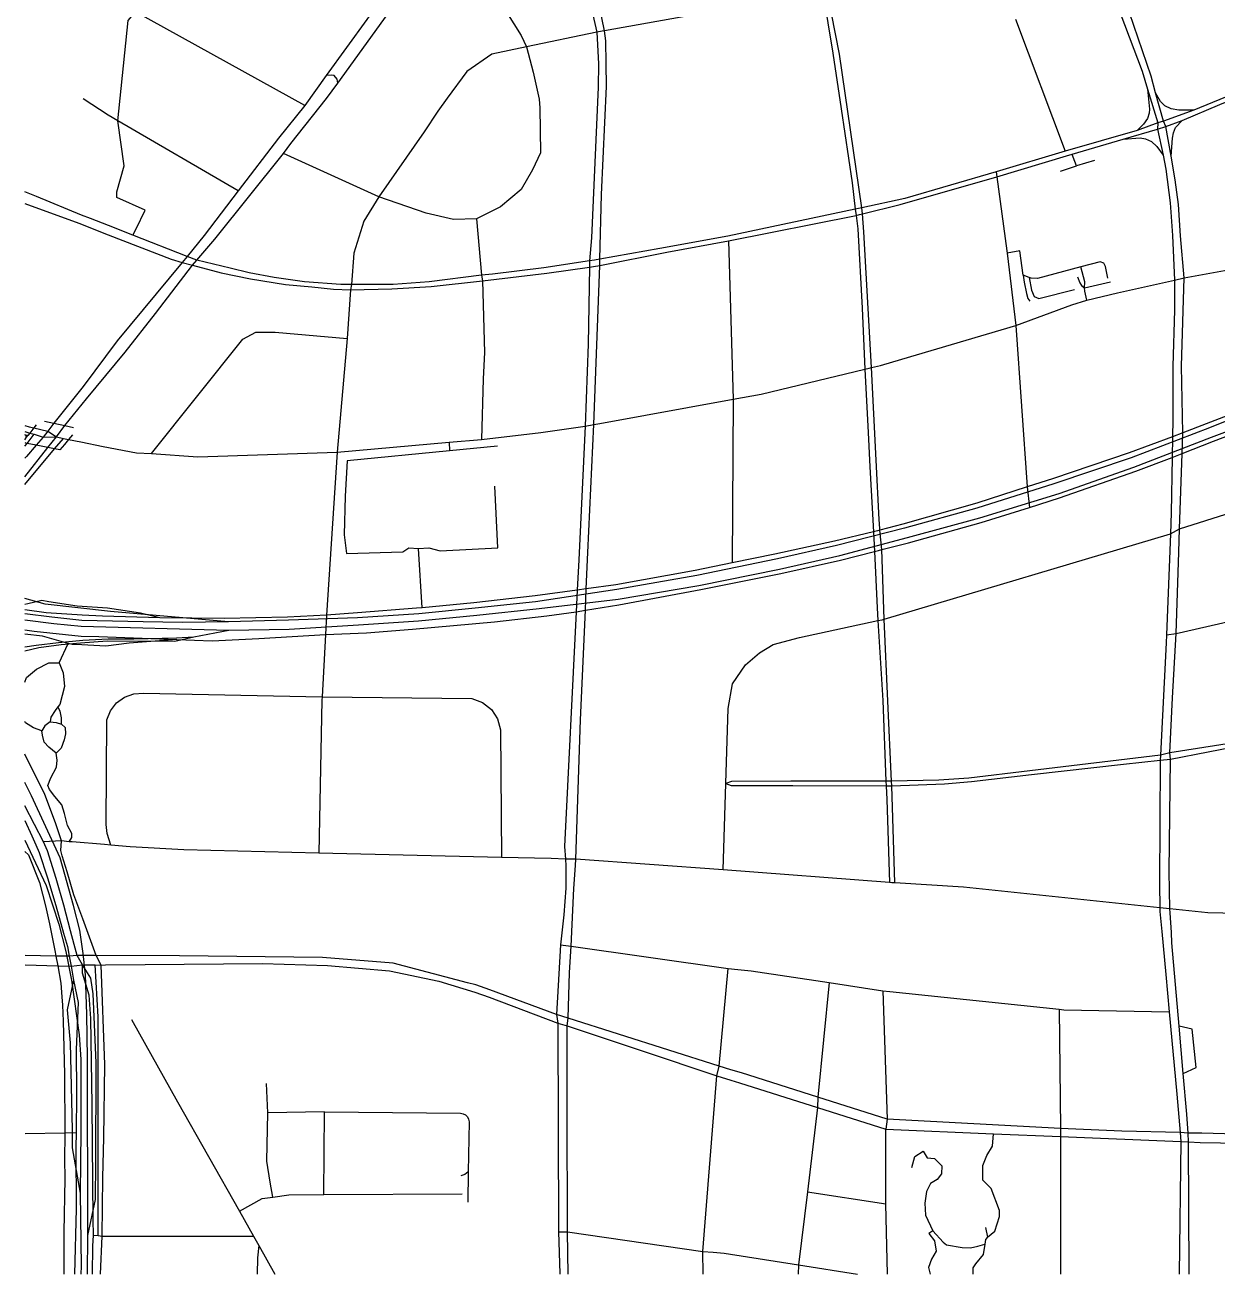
# Model space of a CAD drawing. Header units: inches. Extents: x 13383867 to 13391347, y 3530530 to 3535030.
# Drawn here: x 13383867 to 13386233, y 3530530 to 3533009 of the extents above; entities that cross this region are included whole.
import ezdxf

# ---------------------------------------------------------------- set-up
doc = ezdxf.new("R2010")
doc.units = ezdxf.units.IN
doc.header["$MEASUREMENT"] = 0

msp = doc.modelspace()

# ---------------------------------------------------------------- linework, layer by layer
for points in [[(13386599.8, 3533476.9), (13386503.4, 3533417.9), (13386392.9, 3533358.2), (13386381, 3533353.4), (13386205.2, 3533268.3), (13385981, 3533191.8), (13385966.4, 3533186.8), (13385919.9, 3533170.9), (13385788.1, 3533141.2), (13385613.4, 3533101.7), (13385459.8, 3533075.2), (13385450.7, 3533073.6), (13385304.6, 3533048.4), (13385236.1, 3533036.1), (13385017.2, 3532996.9), (13385013, 3532996.5), (13385002.1, 3532994.1), (13384862.3, 3532965.2), (13384793.6, 3532950.7), (13384744.3, 3532916.5), (13384705.2, 3532863.3), (13384686.8, 3532837.3)], [(13384821.1, 3533401.3), (13384811.7, 3533385), (13384762.6, 3533313), (13384709.9, 3533232.6), (13384618, 3533113.4), (13384550.6, 3533026.1), (13384546, 3533019.8), (13384465.1, 3532908.1), (13384422.4, 3532849), (13384370.6, 3532783.9), (13384290.4, 3532679.2), (13384222.8, 3532591), (13384189.3, 3532549.5), (13384179.6, 3532537), (13384050.3, 3532382.1)], [(13385020.8, 3532931.9), (13385020, 3532977.1), (13385017.2, 3532996.9), (13385007.6, 3533045), (13384986.2, 3533123.2), (13384962.2, 3533192.7), (13384951.8, 3533214.7), (13384929.7, 3533254.6), (13384902.8, 3533299.8), (13384873.2, 3533342.1), (13384839.7, 3533384.9), (13384821.1, 3533401.3)], [(13384066.4, 3532359.2), (13384126.5, 3532436.3), (13384200, 3532532.2), (13384208.5, 3532542), (13384243.9, 3532583.4), (13384380.5, 3532753.5), (13384394.6, 3532773.1), (13384466, 3532862.7), (13384487.9, 3532893), (13384683, 3533162.8), (13384755.9, 3533266.1), (13384827.6, 3533366.8)], [(13384827.6, 3533366.8), (13384865.8, 3533322.1), (13384895.7, 3533281.3), (13384922.6, 3533238.5), (13384946, 3533191.8), (13384969, 3533130.1), (13384979.3, 3533099.2), (13384988.3, 3533054.4), (13385002.1, 3532994.1), (13385005.8, 3532931.2)], [(13384683, 3533162.8), (13384794.1, 3533081.3), (13384852.3, 3532987.8), (13384862.3, 3532965.2), (13384875.8, 3532914.9)], [(13385450.7, 3533073.6), (13385470.4, 3532952.9), (13385487.1, 3532842.4), (13385508.6, 3532695.5), (13385515.1, 3532643.2), (13385516.6, 3532630.8), (13385520, 3532604.1), (13385528.9, 3532446.5), (13385534.3, 3532325.7), (13385540.8, 3532200.1), (13385543.9, 3532131.5), (13385551.1, 3532003), (13385553, 3531963.7), (13385558.5, 3531851.8), (13385560, 3531826.6), (13385569.5, 3531667.8), (13385576, 3531507.9), (13385576.3, 3531498.5), (13385577.4, 3531471.6), (13385583, 3531306.8)], [(13386033.1, 3533053.1), (13386084.2, 3532917.3), (13386095.3, 3532881.1), (13386115.7, 3532814.2), (13386115.1, 3532801.9), (13386125.8, 3532750.4), (13386131.5, 3532722.6), (13386140, 3532655.9), (13386144.3, 3532591), (13386148.9, 3532501.9), (13386148.6, 3532443), (13386145.5, 3532331.8), (13386145.5, 3532225), (13386144.9, 3532191.2), (13386144.1, 3532150.4), (13386142.1, 3532040.4), (13386140.5, 3531998.6), (13386132.7, 3531798.1), (13386132.1, 3531782.8), (13386120.5, 3531559.3), (13386119.9, 3531549.9), (13386118.6, 3531303.6), (13386119.4, 3531256.6), (13386119.5, 3531249.5)], [(13386139.3, 3531563.9), (13386144.3, 3531673.2), (13386151.8, 3531801.1), (13386157.2, 3531962.4), (13386158.8, 3532008.6), (13386163.7, 3532158.4), (13386165, 3532199.2), (13386162.6, 3532331.5), (13386167.6, 3532507.1), (13386160.7, 3532589.9), (13386156.5, 3532652.2), (13386150.1, 3532701.4), (13386142, 3532748.1), (13386131.6, 3532807.3), (13386126.7, 3532817.5), (13386110.9, 3532873.8), (13386102.1, 3532907.2), (13386050.7, 3533057.7)], [(13384105.9, 3532640.8), (13384049.8, 3532666.5), (13384049.8, 3532677.8), (13384064.1, 3532729.2), (13384051.6, 3532818.6), (13384071.8, 3533017.4), (13384086.5, 3533034.7)], [(13384422.4, 3532849), (13384086.5, 3533034.7)], [(13385593.7, 3531306), (13385587.7, 3531498.7), (13385587, 3531508), (13385579.9, 3531666.5), (13385572.5, 3531829.6), (13385567.5, 3531967.4), (13385563.8, 3532006.2), (13385563.7, 3532009.7), (13385562.6, 3532027), (13385556.6, 3532144.8), (13385547.6, 3532328.9), (13385532.2, 3532598.3), (13385529.7, 3532633.8), (13385528.2, 3532646), (13385483.8, 3532950.9), (13385468, 3533031.7)], [(13385833.3, 3533020.4), (13385931.7, 3532757.9)], [(13386585.2, 3533003.2), (13386186.7, 3532839.9), (13386126.7, 3532817.5), (13386115.7, 3532814.2), (13386074.2, 3532799.5), (13385931.7, 3532757.9), (13385794.5, 3532717.4), (13385613.5, 3532664), (13385528.2, 3532646), (13385515.1, 3532643.2), (13385262, 3532589.7), (13385126.9, 3532564.9), (13385007.9, 3532544)], [(13385008.1, 3532531.1), (13385141.4, 3532557.5), (13385263.6, 3532580.4), (13385516.6, 3532630.8), (13385523.6, 3532632.2), (13385529.7, 3532633.8), (13385604.4, 3532652.5), (13385796.3, 3532707.1), (13385934.5, 3532749.2), (13385945.5, 3532752.4), (13386046.8, 3532781.9), (13386115.1, 3532801.9), (13386131.6, 3532807.3), (13386163.9, 3532819.2), (13386238.4, 3532850.7), (13386592.9, 3532996.3)], [(13385005.8, 3532931.2), (13385004.9, 3532885.1)], [(13385021.6, 3532886.8), (13385020.8, 3532931.9)], [(13384487.9, 3532893), (13384486.6, 3532901.1), (13384481.2, 3532908.6), (13384475.1, 3532909.3), (13384465.1, 3532908.1)], [(13384875.8, 3532914.9), (13384887.6, 3532861.5)], [(13385004.9, 3532885.1), (13384991.7, 3532586.5), (13384987.5, 3532540.3)], [(13385007.9, 3532544), (13385011.4, 3532672.5), (13385021.6, 3532886.8)], [(13386095.3, 3532881.1), (13386099.3, 3532841.5), (13386098.1, 3532833.8), (13386094.8, 3532823), (13386087.3, 3532811.7), (13386074.2, 3532799.5)], [(13386186.7, 3532839.9), (13386156.9, 3532839.7), (13386142, 3532842.4), (13386129.7, 3532848.1), (13386120.5, 3532856.7), (13386110.9, 3532873.8)], [(13384032.6, 3532829.6), (13383982.7, 3532862.3)], [(13384887.6, 3532861.5), (13384888.8, 3532844), (13384890.1, 3532754.8), (13384874.3, 3532721.5), (13384852, 3532682.3), (13384810.7, 3532647.6), (13384763.4, 3532624.2)], [(13384290.4, 3532679.2), (13384051.6, 3532818.6), (13384032.6, 3532829.6)], [(13384686.8, 3532837.3), (13384659.3, 3532796.4)], [(13384659.3, 3532796.4), (13384569.8, 3532667.9), (13384539.7, 3532619.6), (13384520, 3532556), (13384515.2, 3532493.6), (13384513.5, 3532482.8), (13384506.4, 3532386.2), (13384486.6, 3532161.2), (13384465.9, 3531837.3), (13384463.9, 3531799.2), (13384457.1, 3531675), (13384456.7, 3531668.4), (13384450.3, 3531365.3)], [(13386142, 3532748.1), (13386144.4, 3532783.9), (13386146.4, 3532794.3), (13386150.3, 3532805.1), (13386163.9, 3532819.2)], [(13386046.8, 3532781.9), (13386080.7, 3532784.5), (13386091.2, 3532782.4), (13386102.8, 3532777.6), (13386113.6, 3532767.8), (13386125.8, 3532750.4)], [(13384763.4, 3532624.2), (13384717.9, 3532622.9), (13384663.4, 3532635.4), (13384569.8, 3532667.9), (13384380.5, 3532753.5)], [(13385954, 3532728.9), (13385947.8, 3532746), (13385945.5, 3532752.4)], [(13385922.1, 3532718.6), (13385954, 3532728.9)], [(13385989.8, 3532739.5), (13385954, 3532728.9)], [(13385794.5, 3532717.4), (13385796.3, 3532707.1), (13385816, 3532560.3), (13385816.6, 3532555.8), (13385833.5, 3532412)], [(13383979.8, 3532631.1), (13383890.5, 3532668.1), (13383867.3, 3532677.8)], [(13383867.3, 3532654.3), (13383973.9, 3532615)], [(13384033, 3532610.4), (13383997.4, 3532624.3), (13383979.8, 3532631.1)], [(13384087.9, 3532604.4), (13384105.9, 3532640.8)], [(13384391.8, 3531809.9), (13384529, 3531818.5), (13384648.6, 3531826.1), (13384763.9, 3531837.2), (13384887.7, 3531850.5), (13385044.8, 3531869.2), (13385204.9, 3531896.6), (13385365, 3531928.9), (13385484.6, 3531955.5), (13385618.6, 3531991.5), (13385762, 3532030.7), (13385919.7, 3532079.1), (13386068, 3532131.2), (13386222.3, 3532190.4), (13386336.5, 3532233.8), (13386452, 3532278.4), (13386561.6, 3532322.4), (13386676.9, 3532368.7), (13386894.2, 3532453.2), (13387019.6, 3532501.5), (13387171.1, 3532559.2), (13387252.3, 3532584.2), (13387325.9, 3532605), (13387460.5, 3532638.8)], [(13384763.4, 3532624.2), (13384773.6, 3532511.9), (13384775.2, 3532500.7), (13384779.4, 3532358.8), (13384776.3, 3532306.7), (13384773.6, 3532186.3)], [(13383973.9, 3532615), (13384032.7, 3532592.2)], [(13384189.3, 3532549.5), (13384081.5, 3532591.5), (13384033, 3532610.4)], [(13384081.5, 3532591.5), (13384087.9, 3532604.4)], [(13384996.1, 3532215.6), (13385008.3, 3532217.8), (13385272.8, 3532265.9), (13385328.1, 3532276), (13385534.3, 3532325.7), (13385542.9, 3532327.8), (13385547.6, 3532328.9), (13385565.2, 3532333.1), (13385607.7, 3532345.5), (13385833.5, 3532412), (13385944.9, 3532453.2), (13385974.8, 3532462.7), (13386035.4, 3532477.2), (13386148.9, 3532501.9), (13386167.6, 3532507.1), (13386284.1, 3532527.9), (13386451.8, 3532552.6), (13386552.7, 3532570.8), (13386637.8, 3532586.9), (13386691.4, 3532601.1), (13386715.8, 3532607.1), (13386731.1, 3532611.3), (13386753.9, 3532620.7)], [(13384032.7, 3532592.2), (13384157.6, 3532543.7), (13384179.6, 3532537)], [(13385263.6, 3532580.4), (13385272.8, 3532265.9), (13385270.5, 3531941)], [(13384987.5, 3532540.3), (13384896.7, 3532526.6), (13384795.2, 3532514.1), (13384773.6, 3532511.9), (13384669.4, 3532498.6), (13384597.9, 3532493.6), (13384515.2, 3532493.6), (13384493.9, 3532493.6), (13384422.3, 3532498.9), (13384361.9, 3532507.3), (13384312.3, 3532517), (13384274.8, 3532526.1), (13384208.5, 3532542), (13384189.3, 3532549.5)], [(13386016.2, 3532506.3), (13386011.9, 3532529.5), (13386008.4, 3532535.8), (13386001.1, 3532538.7), (13385963, 3532528.7), (13385876.7, 3532505.2), (13385864.2, 3532506.4), (13385860.4, 3532507.8), (13385848.1, 3532512.4), (13385841.5, 3532560.1), (13385816.6, 3532555.8)], [(13384179.6, 3532537), (13384200, 3532532.2), (13384256.4, 3532517), (13384315.1, 3532504.8), (13384384.6, 3532493.4), (13384436.7, 3532488.7), (13384479.7, 3532484.6), (13384513.5, 3532482.8), (13384595.6, 3532484.7), (13384673.7, 3532489.5), (13384775.2, 3532500.7), (13384902.8, 3532516.3), (13384987.5, 3532527.8)], [(13384987.5, 3532540.3), (13384987.5, 3532527.8), (13384984.8, 3532375.2), (13384979.1, 3532212.5)], [(13385007.9, 3532544), (13384997.4, 3532542), (13384987.5, 3532540.3)], [(13384987.5, 3532527.8), (13384995.7, 3532529.1), (13385008.1, 3532531.1)], [(13384996.1, 3532215.6), (13385008.1, 3532531.1), (13385007.9, 3532544)], [(13385974.8, 3532462.7), (13385970.5, 3532480.5), (13385970.2, 3532487.3), (13385970.7, 3532499.1), (13385963, 3532528.7)], [(13385848.1, 3532512.4), (13385850.4, 3532498), (13385854.6, 3532475.9), (13385857.6, 3532465.8), (13385861.2, 3532460.4)], [(13385860.4, 3532507.8), (13385864.6, 3532482.6), (13385870.1, 3532470), (13385879.1, 3532466.1), (13385950.4, 3532483.4)], [(13385956.1, 3532508.8), (13385960.7, 3532496.8), (13385963.8, 3532491.5), (13385970.2, 3532487.3)], [(13385970.2, 3532487.3), (13386021.8, 3532499.2)], [(13385252.8, 3531332.2), (13385257.9, 3531503.1), (13385263.1, 3531652.4), (13385271.2, 3531701.3), (13385297.1, 3531738.7), (13385324.7, 3531762.8), (13385352.3, 3531779), (13385404.7, 3531792.8), (13385560, 3531826.6), (13385568.2, 3531828.4), (13385572.5, 3531829.6), (13386140.5, 3531998.6), (13386158.8, 3532008.6), (13386302.4, 3532054.5), (13386756.9, 3532232.9), (13386769.5, 3532238.8), (13386990.5, 3532315.2), (13387397.1, 3532466.9)], [(13384118.1, 3532158), (13384300, 3532385.2), (13384325.7, 3532398.7), (13384363.7, 3532398.7), (13384506.4, 3532386.2)], [(13385833.5, 3532412), (13385856.3, 3532092.1), (13385860.8, 3532051.3)], [(13384050.3, 3532382.1), (13383982.7, 3532291.4)], [(13383989.2, 3532266.9), (13384066.4, 3532359.2)], [(13383982.7, 3532291.4), (13383937.5, 3532234.7), (13383924.9, 3532218.4), (13383912.6, 3532202.5), (13383903.7, 3532190.9)], [(13383929.7, 3532191), (13383946.6, 3532213.5), (13383989.2, 3532266.9)], [(13386326.5, 3532261.4), (13386211.6, 3532216.9), (13386165, 3532199.2), (13386144.9, 3532191.2), (13386058.8, 3532159.5), (13385908.5, 3532108.9), (13385856.3, 3532092.1), (13385756.5, 3532059.9), (13385609.5, 3532018.1), (13385563.8, 3532006.2), (13385559.2, 3532005), (13385551.1, 3532003), (13385474.1, 3531984), (13385355.4, 3531958.2), (13385270.5, 3531941), (13385197.5, 3531926.1), (13385039.6, 3531897.8), (13384981.3, 3531889.8), (13384963.3, 3531886.9), (13384880, 3531875.5), (13384757.9, 3531862), (13384655.7, 3531852.1), (13384644.3, 3531851), (13384527, 3531842.1), (13384465.9, 3531837.3), (13384388.4, 3531833.4), (13384262.5, 3531830.5), (13384134.7, 3531832.4), (13384021.5, 3531835.6)], [(13386329.8, 3532254), (13386218.1, 3532209.2), (13386062.9, 3532149.9), (13385909.1, 3532098.2), (13385756.3, 3532049.9), (13385612.7, 3532009.9), (13385477.9, 3531975.6), (13385360.8, 3531948.9), (13385200.9, 3531916.2), (13385041.9, 3531888.3), (13384880.3, 3531863.7), (13384760.9, 3531851), (13384648.8, 3531840.2), (13384527.3, 3531832), (13384390.4, 3531827.4)], [(13384014.2, 3531794.8), (13384168.6, 3531789.3), (13384238.9, 3531786.6), (13384331.4, 3531791.2), (13384463.9, 3531799.2), (13384545.1, 3531802.5), (13384636.5, 3531809.3), (13384798.8, 3531824.5), (13384902.8, 3531836.1), (13384961.2, 3531843.9), (13384979.8, 3531847.4), (13385045.9, 3531858.2), (13385208.5, 3531888.1), (13385367.3, 3531919.8), (13385485.9, 3531946.4), (13385553, 3531963.7), (13385561.2, 3531965.8), (13385567.5, 3531967.4), (13385620.6, 3531981), (13385765, 3532021.1), (13385860.8, 3532051.3), (13385920.4, 3532070.1), (13386072, 3532123.3), (13386144.1, 3532150.4), (13386163.7, 3532158.4), (13386225.7, 3532182.9), (13386340.9, 3532226.4)], [(13383867.3, 3532213.8), (13383875.6, 3532211.2), (13383885, 3532209), (13383912.6, 3532202.5), (13383929.7, 3532191)], [(13383867.3, 3532201.8), (13383876.9, 3532198.9), (13383885.4, 3532196.4), (13383903.7, 3532190.9), (13383929.7, 3532191)], [(13383889.8, 3532215.1), (13383885, 3532209), (13383876.9, 3532198.9), (13383873.1, 3532194.2)], [(13383906.2, 3532222.5), (13383924.9, 3532218.4), (13383946.6, 3532213.5), (13383963.9, 3532209.7)], [(13384022.4, 3532172.4), (13384088.6, 3532159.5), (13384118.1, 3532158), (13384210.2, 3532151.3), (13384486.6, 3532161.2), (13384709.1, 3532180.6), (13384773.6, 3532186.3), (13384891, 3532199.6), (13384979.1, 3532212.5), (13384996.1, 3532215.6)], [(13384979.1, 3532212.5), (13384966.3, 3531947.2), (13384963.3, 3531886.9), (13384961.2, 3531843.9), (13384938.3, 3531378.5), (13384940, 3531353.1)], [(13384960.3, 3531353.4), (13384970.1, 3531629.8), (13384979.8, 3531847.4), (13384981.3, 3531889.8), (13384984.3, 3531961.7), (13384996.1, 3532215.6)], [(13383867.3, 3532172.6), (13383871.6, 3532178.3), (13383885.4, 3532196.4)], [(13383867.3, 3532185.2), (13383870.6, 3532190.5), (13383868.8, 3532194.9), (13383867.3, 3532195.3)], [(13383867.3, 3532112.1), (13383912.4, 3532170.1), (13383929.7, 3532191)], [(13383903.7, 3532190.9), (13383889.6, 3532174.7), (13383870.4, 3532152.5), (13383867.3, 3532148.7)], [(13383867.3, 3532096.8), (13383926.2, 3532167.3), (13383943.6, 3532188.1)], [(13383867.3, 3532179.8), (13383871.6, 3532178.3)], [(13383870.6, 3532190.5), (13383873.1, 3532194.2), (13383868.8, 3532194.9)], [(13383936.7, 3532165.2), (13383926.2, 3532167.3), (13383912.4, 3532170.1), (13383889.6, 3532174.7), (13383871.6, 3532178.3)], [(13383929.7, 3532191), (13383943.6, 3532188.1), (13383953.8, 3532186), (13383978.1, 3532181.1)], [(13383945.5, 3532175.8), (13383936.7, 3532165.2)], [(13383961.8, 3532195.6), (13383953.8, 3532186), (13383945.5, 3532175.8)], [(13383978.1, 3532181.1), (13384022.4, 3532172.4)], [(13384709.1, 3532180.6), (13384710.1, 3532163.8)], [(13384805.1, 3532173.1), (13384710.1, 3532163.8), (13384506.5, 3532143.8), (13384502.9, 3532073.4), (13384501.1, 3531996.9), (13384505.3, 3531959.9), (13384617, 3531962.9), (13384628.9, 3531970.7), (13384648, 3531969.5), (13384668.9, 3531970.7), (13384691.6, 3531965.3), (13384805.7, 3531971.3), (13384799.7, 3532093.1)], [(13386132.7, 3531798.1), (13386151.8, 3531801.1), (13386742.6, 3531936.1), (13386757.1, 3531939.5), (13386876.8, 3531979.6), (13386946.4, 3531995.7), (13387086, 3531995.7), (13387394.9, 3531995.7)], [(13384655.7, 3531852.1), (13384648, 3531969.5)], [(13384271, 3531824.3), (13384037.1, 3531844.6), (13383907.2, 3531858.9), (13383867.3, 3531870.2)], [(13383971, 3531855.4), (13383914.9, 3531864), (13383901.1, 3531866.7), (13383873.1, 3531860), (13383867.3, 3531858.5)], [(13384030.8, 3531851), (13383971, 3531855.4)], [(13383980.8, 3531837.4), (13383909.4, 3531841.8), (13383867.3, 3531848)], [(13383979.9, 3531826.7), (13383920.8, 3531833.3), (13383867.3, 3531840.1)], [(13383867.3, 3531828.1), (13383924.9, 3531820.9), (13383978.9, 3531815.3)], [(13384021.5, 3531835.6), (13383980.8, 3531837.4)], [(13384134.7, 3531832.4), (13384096.5, 3531841.5), (13384030.8, 3531851)], [(13383867.3, 3531808.3), (13383885.7, 3531805.6), (13383978.7, 3531795.6)], [(13383867.3, 3531774.7), (13383889.8, 3531778), (13383933.7, 3531783.2), (13383981.9, 3531787.7), (13384032.3, 3531790.2), (13384083.6, 3531790.3), (13384168.2, 3531792.6), (13384202.5, 3531794.2), (13384271.6, 3531807.5)], [(13383978.9, 3531815.3), (13384271.6, 3531807.5)], [(13384390.4, 3531827.4), (13384271, 3531824.3), (13384179.7, 3531822.7), (13384101.8, 3531824.5), (13383979.9, 3531826.7)], [(13384271.6, 3531807.5), (13384391.8, 3531809.9)], [(13383968.3, 3531778.9), (13383961, 3531778.9), (13383953.3, 3531781.1), (13383901.9, 3531795.9), (13383867.3, 3531799.4)], [(13383867.3, 3531766.7), (13383895, 3531773.4), (13383939, 3531779.4), (13383977.2, 3531782.8), (13384030.3, 3531786.6), (13384164.5, 3531786), (13384202.5, 3531794.2)], [(13383867.3, 3531704.4), (13383870.6, 3531713.9), (13383890, 3531730), (13383914.8, 3531742.6), (13383935.1, 3531742.9), (13383953.3, 3531781.1)], [(13384027.7, 3531775.9), (13383968.3, 3531778.9)], [(13383978.7, 3531795.6), (13384014.2, 3531794.8)], [(13384168.6, 3531789.3), (13384074, 3531781.7), (13384027.7, 3531775.9)], [(13383935.1, 3531742.9), (13383942.9, 3531723.2), (13383945.6, 3531695.7), (13383936.6, 3531659.9), (13383932.8, 3531655.3), (13383927.1, 3531648.2), (13383918.7, 3531634.8), (13383917.2, 3531625.5), (13383906.8, 3531617.8), (13383900.5, 3531607.6)], [(13384037.6, 3531380.7), (13384030.5, 3531403.8), (13384028.4, 3531421.8), (13384029.9, 3531629.6), (13384037.1, 3531647.8), (13384049, 3531663.3), (13384064.8, 3531674.8), (13384083.2, 3531681.4), (13384102.8, 3531682.7), (13384457.1, 3531675)], [(13383939.9, 3531621), (13383939.6, 3531633.6), (13383936.9, 3531647), (13383932.8, 3531655.3)], [(13384457.1, 3531675), (13384754.3, 3531672), (13384775.3, 3531664.2), (13384792.9, 3531650.3), (13384805.2, 3531631.5), (13384811, 3531609.9), (13384813.3, 3531356.8)], [(13386742.3, 3531635.6), (13386726.3, 3531635.4), (13386635.4, 3531633.4), (13386538.5, 3531629.5), (13386440.2, 3531616.3), (13386295.2, 3531588.5), (13386139.3, 3531563.9)], [(13383954.8, 3531387.9), (13383960.2, 3531396.2), (13383960.2, 3531404.3), (13383951.5, 3531420.1), (13383945.6, 3531443.7), (13383940.5, 3531461.3), (13383926.5, 3531477.4), (13383915.7, 3531491.2), (13383913, 3531499.2), (13383918.7, 3531514.8), (13383929.7, 3531535.7), (13383931.5, 3531549.7), (13383929.4, 3531563.7), (13383914.8, 3531575.7), (13383905.6, 3531585.5), (13383902.3, 3531599), (13383900.5, 3531607.6), (13383884.1, 3531613.9), (13383868.2, 3531623.7), (13383867.3, 3531626.2)], [(13383917.2, 3531625.5), (13383928.9, 3531624.3), (13383939.9, 3531621), (13383947.1, 3531614.2), (13383948, 3531601.9), (13383945.3, 3531589.7), (13383939, 3531573.6), (13383929.4, 3531563.7)], [(13386140.6, 3531551.9), (13386290.1, 3531580.8), (13386433.6, 3531606.2), (13386535.9, 3531618.2), (13386615.9, 3531623.9), (13386728.4, 3531625.2), (13386742.1, 3531625.3)], [(13383941.3, 3531360), (13383938.2, 3531370.3), (13383939.5, 3531389.7), (13383927.8, 3531425), (13383907, 3531481.8), (13383867.3, 3531561.7)], [(13386139.3, 3531563.9), (13386120.5, 3531559.3), (13385861.8, 3531528.6), (13385740.6, 3531514), (13385680.9, 3531510), (13385587, 3531508), (13385582.4, 3531507.9), (13385576, 3531507.9), (13385387, 3531508), (13385269.5, 3531507.2)], [(13386140.6, 3531551.9), (13386139.3, 3531563.9)], [(13385268.9, 3531499.3), (13385391.3, 3531499.7), (13385576.3, 3531498.5), (13385582.8, 3531498.5), (13385587.7, 3531498.7), (13385691.9, 3531502.9), (13385745.6, 3531507.3), (13385864.6, 3531521.1), (13386047.4, 3531542), (13386119.9, 3531549.9), (13386140.6, 3531551.9)], [(13386140, 3531246.8), (13386139.6, 3531254.5), (13386137.9, 3531328.8), (13386140.6, 3531551.9)], [(13385269.5, 3531507.2), (13385257.9, 3531503.1), (13385268.9, 3531499.3)], [(13383991.6, 3530529.9), (13383992.3, 3530606.6), (13383991.1, 3530957.4), (13383990.2, 3531045.3), (13383987.4, 3531123.9), (13383982.9, 3531166.1), (13383976.2, 3531212.4), (13383963.5, 3531261.4), (13383937.1, 3531355.6), (13383880, 3531478.7), (13383867.3, 3531505.3)], [(13383911.7, 3531369.7), (13383903.8, 3531387.4), (13383886, 3531422), (13383867.3, 3531459.3)], [(13383867.3, 3531430), (13383881, 3531399.8), (13383888.8, 3531381.5), (13383895.2, 3531366.3)], [(13383867.3, 3531391.1), (13383909.5, 3531300.8), (13383934.2, 3531224), (13383948.7, 3531170.1), (13383959.5, 3531113.3), (13383975, 3531004.4), (13383978.1, 3530955.9)], [(13383960.7, 3531387.3), (13383954.8, 3531387.9), (13383939.5, 3531389.7), (13383903.8, 3531387.4)], [(13384024.9, 3531382.6), (13383960.7, 3531387.3)], [(13386757.7, 3531242.3), (13386721.5, 3531241.7), (13386710.2, 3531241.7), (13386453, 3531241.7), (13386303.8, 3531244.7), (13386215, 3531246.5), (13386139.6, 3531254.5), (13386119.4, 3531256.6), (13385730, 3531297.6), (13385593.7, 3531306), (13385587.8, 3531306.4), (13385583, 3531306.8), (13385252.8, 3531332.2), (13384960.3, 3531353.4), (13384940, 3531353.1), (13384911.3, 3531354.5), (13384813.3, 3531356.8), (13384450.3, 3531365.3), (13384182.3, 3531371.6), (13384076, 3531377.6), (13384037.6, 3531380.7), (13384024.9, 3531382.6)], [(13383867.3, 3531368.5), (13383874.1, 3531361.5)], [(13383874.1, 3531361.5), (13383896.2, 3531306.6)], [(13383895.2, 3531366.3), (13383911.8, 3531316)], [(13383929.4, 3531315), (13383911.7, 3531369.7)], [(13383951, 3531327.8), (13383941.3, 3531360)], [(13384940, 3531353.1), (13384940.6, 3531340.2)], [(13384940.6, 3531340.2), (13384940.6, 3531295.4)], [(13384956.4, 3531294.9), (13384960, 3531340.5)], [(13384960, 3531340.5), (13384960.3, 3531353.4)], [(13383911.8, 3531316), (13383928.4, 3531261), (13383943.8, 3531206.6), (13383951.5, 3531180.1), (13383955, 3531160.8), (13383958.8, 3531140.9), (13383963.5, 3531112.8), (13383972.7, 3531068.6), (13383969, 3530975.4), (13383969.6, 3530887.3), (13383968.7, 3530810.7), (13383968.4, 3530780.9), (13383969.2, 3530659.3), (13383965.7, 3530529.9)], [(13384001.2, 3530529.9), (13384002.2, 3530584.9), (13384003.5, 3530607.2), (13384002.7, 3530637.4), (13384000.9, 3530865.9), (13383997.7, 3531037), (13383994.7, 3531083.1), (13383981.8, 3531126.9), (13383981.4, 3531143.2), (13383970.9, 3531161.8), (13383964.7, 3531184), (13383958, 3531211.1), (13383944.7, 3531262.1), (13383929.4, 3531315)], [(13384017.4, 3530529.9), (13384020.2, 3530605.3), (13384021.9, 3530721.7), (13384024.1, 3530800.4), (13384025.5, 3530945.4), (13384018.8, 3531143.1), (13384008.6, 3531161.9), (13383982.2, 3531234.8), (13383964.6, 3531282.6), (13383951, 3531327.8)], [(13383896.2, 3531306.6), (13383908, 3531260.3), (13383916.3, 3531224.6), (13383927.4, 3531168.9), (13383928.8, 3531161), (13383932.6, 3531141.6), (13383938.3, 3531107.2), (13383940.4, 3531079.9), (13383941.6, 3531063.2), (13383942.8, 3531031.6), (13383945.7, 3530926.7), (13383946.3, 3530810.3), (13383946.3, 3530806.1), (13383945.6, 3530758.8), (13383946.5, 3530719.1), (13383944.7, 3530613), (13383944.3, 3530529.9)], [(13384940.6, 3531295.4), (13384937, 3531242.8), (13384930.3, 3531183.4), (13384922.2, 3531045), (13384925.1, 3531027.7), (13384926.2, 3530613.6), (13384928.8, 3530530.7), (13384928.9, 3530529.9)], [(13384945.6, 3530529.9), (13384944.2, 3530613.6), (13384943.1, 3530855.7), (13384943.4, 3531022.5), (13384945.4, 3531037.6), (13384947.7, 3531128.1), (13384951, 3531180.4), (13384956.4, 3531294.9)], [(13386119.5, 3531249.5), (13386123.3, 3531209.5)], [(13386142.4, 3531207.7), (13386140, 3531246.8)], [(13386123.3, 3531209.5), (13386131.2, 3531124), (13386138, 3531050), (13386153, 3530886.6), (13386160, 3530811)], [(13386176.6, 3530792.4), (13386175.8, 3530809.5), (13386173.2, 3530847.1), (13386166, 3530928.1), (13386157.7, 3531021.6), (13386143, 3531187), (13386142.4, 3531207.7)], [(13383955, 3531160.8), (13383928.8, 3531161), (13383867.4, 3531162.1)], [(13383970.9, 3531161.8), (13383955, 3531160.8)], [(13384762, 3531103.8), (13384745.6, 3531107.9), (13384598.1, 3531146.7), (13384457.8, 3531158.1), (13384174.2, 3531161.1), (13384008.6, 3531161.9), (13383970.9, 3531161.8)], [(13384930.3, 3531183.4), (13384951, 3531180.4), (13385262.8, 3531135.9), (13385281.9, 3531133.9)], [(13383867.4, 3531143.2), (13383932.6, 3531141.6), (13383958.8, 3531140.9)], [(13383958.8, 3531140.9), (13383981.4, 3531143.2), (13384006.4, 3531143.4), (13384018.8, 3531143.1), (13384027.3, 3531143.8), (13384105.6, 3531144.3), (13384338.5, 3531145.9), (13384467.5, 3531142.3), (13384590.5, 3531131.6), (13384688.4, 3531111.2), (13384760.3, 3531089.3)], [(13384008.6, 3530882.6), (13384008.8, 3530949.3), (13384002.5, 3531085.7), (13383997.7, 3531117.1), (13383981.4, 3531143.2)], [(13384012.6, 3530606.2), (13384012.6, 3531040), (13384006.4, 3531143.4)], [(13385213.2, 3530529.9), (13385212.8, 3530574.7), (13385240.6, 3530923.2), (13385244.9, 3530942.2), (13385262.8, 3531135.9)], [(13383963.5, 3531112.8), (13383950.9, 3531054.5), (13383956.9, 3530988.9)], [(13385281.9, 3531133.9), (13385308.7, 3531131.5)], [(13385308.7, 3531131.5), (13385463.1, 3531108.1), (13385570, 3531091.9), (13385583.4, 3531090.4), (13385920, 3531055.3), (13385928.8, 3531054.3), (13386138, 3531050)], [(13384760.3, 3531089.3), (13384788.2, 3531079.3)], [(13384789.8, 3531093.7), (13384762, 3531103.8)], [(13385267.8, 3530935.4), (13385244.9, 3530942.2), (13384945.4, 3531037.6), (13384922.2, 3531045), (13384789.8, 3531093.7)], [(13385463.1, 3531108.1), (13385440.7, 3530880.8), (13385440, 3530860.4), (13385420, 3530693.3), (13385402.6, 3530548.4), (13385401.8, 3530529.9)], [(13385570, 3531091.9), (13385578.2, 3530837), (13385576, 3530817.6)], [(13384788.2, 3531079.3), (13384925.1, 3531027.7), (13384943.4, 3531022.5), (13385092.1, 3530972.7), (13385240.6, 3530923.2), (13385267.8, 3530914.8)], [(13384078.8, 3531035.2), (13384170, 3530871.9), (13384293, 3530654.7), (13384320.9, 3530605), (13384331.1, 3530586.8), (13384363.1, 3530529.9)], [(13385920, 3531055.3), (13385922.1, 3530818.4), (13385922.1, 3530802.6), (13385922.1, 3530529.9)], [(13386166, 3530928.1), (13386191.7, 3530939.6), (13386183.9, 3531016), (13386157.7, 3531021.6)], [(13383956.9, 3530988.9), (13383961.3, 3530816), (13383960.8, 3530780.2), (13383976.8, 3530690.4)], [(13383978.1, 3530955.9), (13383978.4, 3530813.3), (13383976.8, 3530690.4), (13383978.8, 3530545.2), (13383978.4, 3530529.9)], [(13385289.3, 3530929.1), (13385267.8, 3530935.4)], [(13385267.8, 3530914.8), (13385285.4, 3530909.4)], [(13386202.9, 3530809.7), (13386175.8, 3530809.5), (13386160, 3530811), (13386043.9, 3530813.5), (13385922.1, 3530818.4), (13385578.2, 3530837), (13385440.7, 3530880.8), (13385289.3, 3530929.1)], [(13384359.5, 3530682.6), (13384353.9, 3530712), (13384347.6, 3530753.8), (13384349.2, 3530849.9), (13384346.9, 3530908.2)], [(13385285.4, 3530909.4), (13385440, 3530860.4), (13385576, 3530817.6), (13385789.2, 3530808.4), (13385922.1, 3530802.6), (13386160.9, 3530793), (13386176.6, 3530792.4), (13386199.7, 3530790.9)], [(13383992.3, 3530606.6), (13384007.3, 3530677.7), (13384007.8, 3530751.9), (13384007.8, 3530807.8), (13384008.6, 3530882.6)], [(13384461.7, 3530851.5), (13384349.2, 3530849.9)], [(13384460.4, 3530687.4), (13384461.7, 3530851.5), (13384731.6, 3530849.1), (13384736.8, 3530848), (13384741.5, 3530845.5), (13384745.3, 3530841.7), (13384747.8, 3530837), (13384748.9, 3530831.8)], [(13384748.9, 3530831.8), (13384747.1, 3530732.6), (13384746.5, 3530672.3)], [(13385579, 3530529.9), (13385576, 3530669.1), (13385576, 3530817.6)], [(13383867.4, 3530808.8), (13383946.3, 3530810.3), (13383968.7, 3530810.7)], [(13385777.2, 3530602.7), (13385791.8, 3530614.7), (13385801.1, 3530643.8), (13385801.1, 3530655.8), (13385784.5, 3530699.4), (13385767.9, 3530716.1), (13385768.4, 3530745.2), (13385776.2, 3530764.9), (13385787.1, 3530783.7), (13385789.2, 3530808.4)], [(13386160, 3530811), (13386160.9, 3530793), (13386157.8, 3530529.9)], [(13386177.8, 3530529.9), (13386176.6, 3530792.4)], [(13386199.7, 3530790.9), (13386321.1, 3530789.1)], [(13386316, 3530806.4), (13386202.9, 3530809.7)], [(13385627, 3530741.5), (13385633.2, 3530762.9), (13385649.9, 3530773.8), (13385657.7, 3530760.3), (13385672.2, 3530759.2), (13385686.8, 3530744.7), (13385686.3, 3530728.5), (13385677.4, 3530717.6), (13385664.4, 3530709.3), (13385656.6, 3530693.7), (13385653, 3530670.3), (13385654.5, 3530646.4), (13385669.1, 3530615.7), (13385661.3, 3530610.5), (13385672.2, 3530595.5), (13385675.3, 3530575.2), (13385666.5, 3530559.1), (13385660.3, 3530543), (13385663.8, 3530529.9)], [(13384747.1, 3530732.6), (13384740.2, 3530727.3), (13384732, 3530724.7)], [(13384293, 3530654.7), (13384338, 3530679.5), (13384359.5, 3530682.6), (13384391.2, 3530687.2), (13384460.4, 3530687.4), (13384735.1, 3530689)], [(13385420, 3530693.3), (13385576, 3530669.1)], [(13384926.2, 3530613.6), (13384944.2, 3530613.6), (13385212.8, 3530574.7), (13385233.2, 3530573.5)], [(13385669.1, 3530615.7), (13385689.4, 3530592.9), (13385696.4, 3530587.5)], [(13385773.6, 3530622.5), (13385777.2, 3530602.7), (13385773.6, 3530598.6), (13385772.5, 3530589.2), (13385768.9, 3530568.9), (13385753.8, 3530550.2), (13385748.1, 3530542.4), (13385748.4, 3530529.9)], [(13384003.5, 3530607.2), (13384012.6, 3530606.2), (13384020.2, 3530605.3), (13384320.9, 3530605)], [(13385727.3, 3530582.5), (13385744, 3530581.9), (13385758.5, 3530585.1), (13385772.5, 3530589.2)], [(13384331.1, 3530586.8), (13384328.7, 3530562.3), (13384327.9, 3530529.9)], [(13385233.2, 3530573.5), (13385255, 3530571.2)], [(13385255, 3530571.2), (13385402.6, 3530548.4), (13385519.4, 3530529.9)], [(13385696.4, 3530587.5), (13385727.3, 3530582.5)]]:
    msp.add_lwpolyline(points)

doc.saveas('drawing.dxf')
